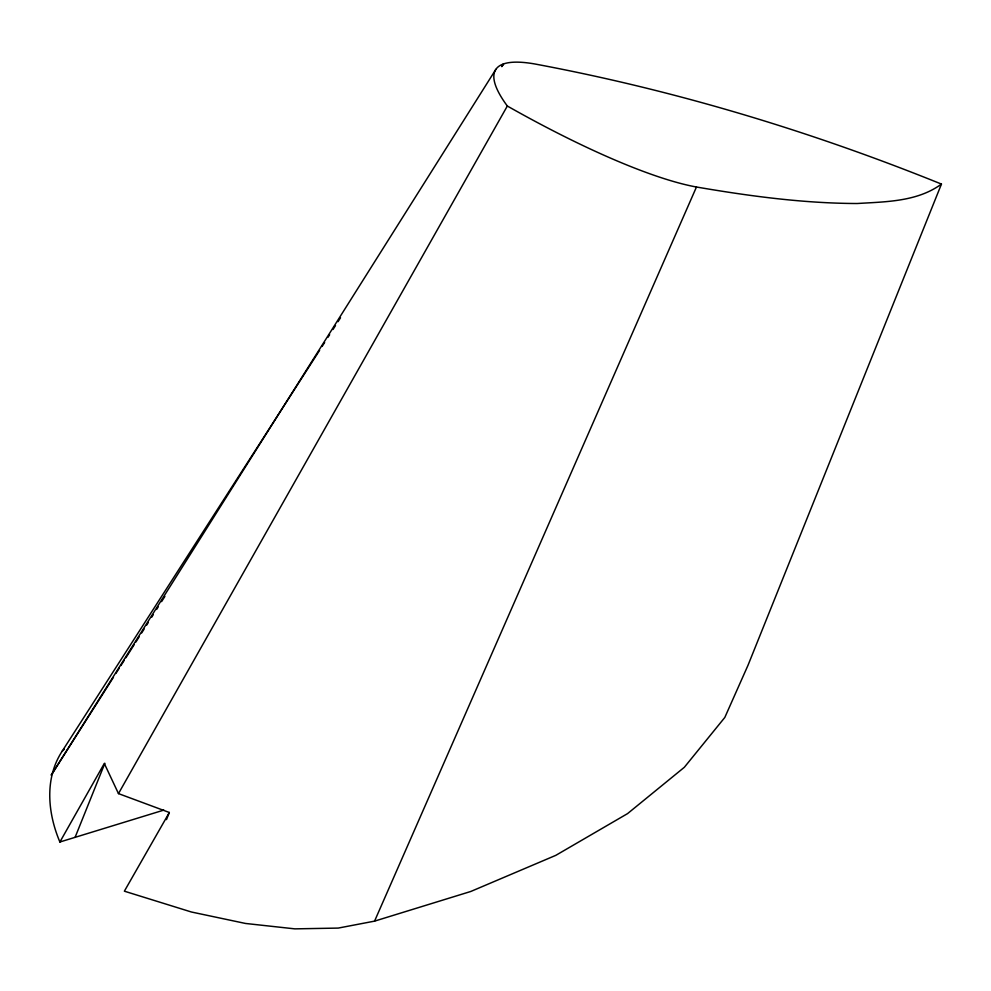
<?xml version="1.0" encoding="UTF-8"?>
<svg xmlns="http://www.w3.org/2000/svg" width="991" height="991" viewBox="0 0 991 991"><rect width="100%" height="100%" fill="white"/><g stroke="black" fill="none" stroke-linecap="round" stroke-linejoin="round"><path stroke-width="1.49" d="M75.093 837.333L104.86 763.305M166.476 819.607L169.337 812.484L118.474 793.605L104.303 763.466L59.894 842.003C47.717 813.301 44.322 778.554 62.099 751.314L319.61 350.331M118.474 793.605L507.33 106.025A282.93 56.326 31.5 0 1 535.264 64.056C674.289 90.082 810.365 131.085 941.45 184.078L747.994 665.308L724.817 717.447L684.347 767.282L627.563 813.611L555.815 855.344L470.799 891.466L374.561 921.135L338.216 928.084L294.86 928.864L245.533 923.463L191.424 912.005L124.371 891.182L169.337 812.484M374.561 921.135L696.462 187.014C749.592 196.107 803.193 203.353 857.19 203.514C885.904 201.718 917.208 201.817 941.45 184.078M495.859 69.37L51.185 775.21L113.432 677.324M115.922 673.409L119.242 668.194M120.902 665.58L124.222 660.365M125.882 657.751L134.181 644.695M135.841 642.094L139.161 636.866M141.651 632.952L144.141 629.037M146.631 625.123L148.291 622.509M151.611 617.294L153.271 614.68M156.59 609.465L158.25 606.851M161.57 601.624L164.89 596.409M322.112 346.429L324.627 342.527M327.971 337.312L329.644 334.71M332.988 329.507L335.491 325.593M338.005 321.691L340.508 317.789M62.099 751.314L64.316 749.246M59.894 842.003L163.812 810.105M696.462 187.014A282.93 56.326 31.5 0 1 507.33 106.025M503.539 63.919L501.88 66.533L503.539 63.919"/></g></svg>
